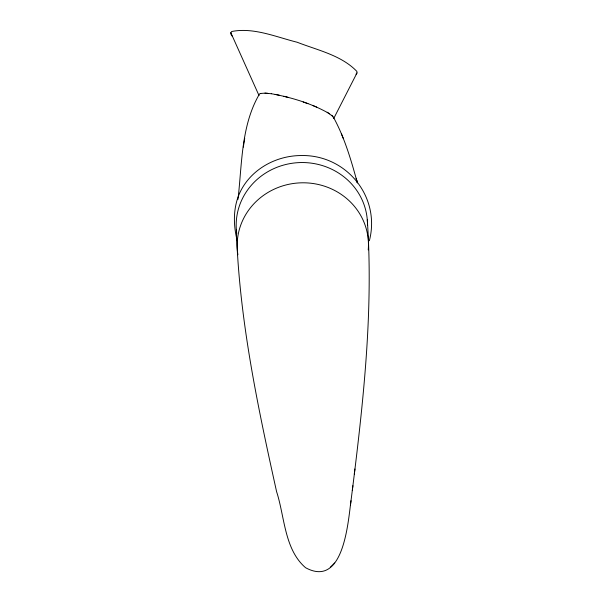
<?xml version="1.0" encoding="UTF-8"?>
<svg xmlns="http://www.w3.org/2000/svg" width="602" height="602" viewBox="0 0 602 602"><rect width="100%" height="100%" fill="white"/><g stroke="black" fill="none" stroke-linecap="round" stroke-linejoin="round"><path stroke-width="0.9" d="M237.978 199.352C242.117 164.068 240.973 125.442 259.537 93.912L260.741 93.415M352.313 490.457C363.495 400.721 373.503 310.233 367.28 219.7M236.375 230.009C239.129 318.556 257.49 405.522 276.604 491.706C284.731 516.554 284.272 549.378 305.568 567.709C343.795 588.5 348.076 521.746 351.004 500.721M354.292 474.09L354.932 468.981M350.447 505.153L352.907 485.701M244.713 138.302L243.321 147.129M369.357 240.732C380.893 196.561 346.06 154.278 300.737 155.549C277.672 155.707 254.556 167.431 242.598 187.478C232.793 203.769 232.696 224.057 237.564 241.951M232.116 36.112L230.927 34.246L230.814 32.689L231.778 31.485C253.713 27.195 276.077 37 297.177 42.245C317.48 50.199 341.394 55.218 356.873 71.412L356.986 72.962L333.696 118.541L332.936 116.479L327.187 112.235M356.023 74.174L356.986 72.962M330.295 567.295L334.704 562.998M260.749 93.453L264.963 93.144L271.314 93.746M264.963 93.144L267.89 93.333M271.306 93.709C291.564 97.441 311.798 103.439 329.685 113.823M275.159 94.386L279.366 95.229M283.866 96.267L288.576 97.486M303.175 101.979L307.923 103.664M312.468 105.373L316.735 107.133M331.612 115.245L332.936 116.517M333.636 117.586C344.69 137.911 351.177 160.298 357.264 182.496M230.814 32.689L259.018 95.537M343.238 138.332L341.409 133.764M356.128 178.267L357.475 182.97M356.512 179.765L357.234 182.421M237.903 254.766A65.656 62.307 -2.8 0 1 300.571 182.842A65.656 62.307 -2.8 0 1 368.236 249.913M236.782 233.614A65.656 62.307 -2.8 0 1 297.681 162.683A65.656 62.307 -2.8 0 1 367.476 225.133"/></g></svg>
